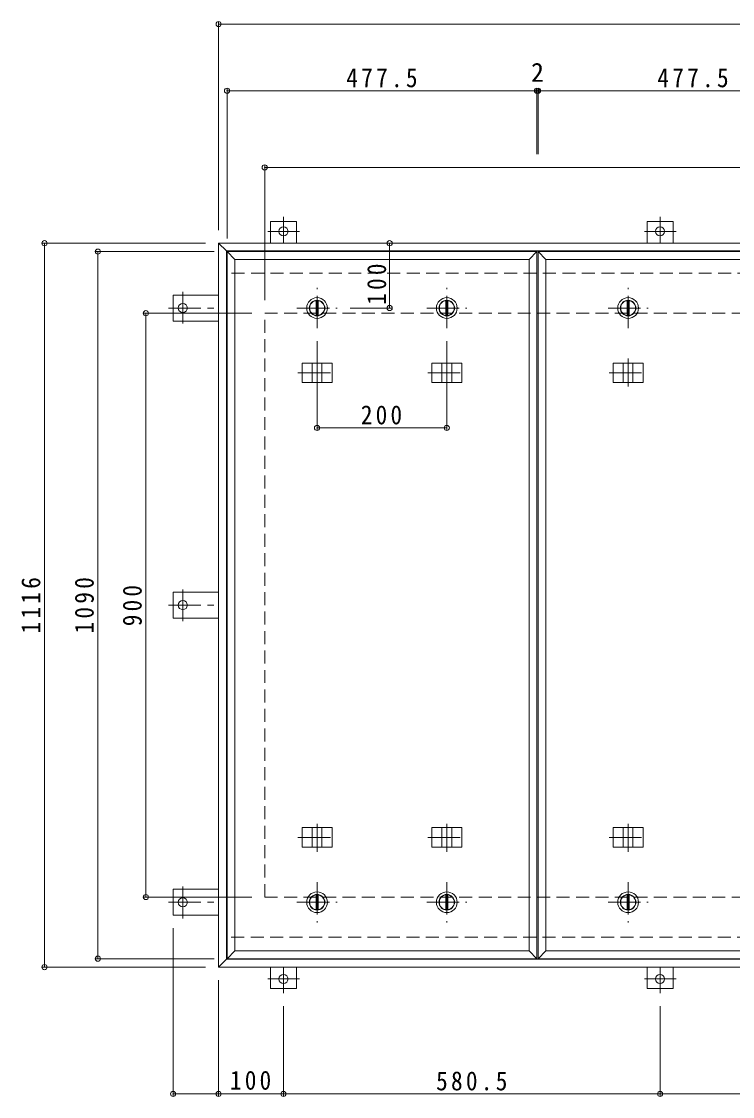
# Model space of a CAD drawing. Units: millimetres at full size, sheet at 1:10. Extents: x -2686 to 2789, y -1962 to 1769.
# Drawn here: x -2686 to -1590, y -277 to 1381 of the extents above; entities that cross this region are included whole.
import ezdxf
from ezdxf.enums import TextEntityAlignment as Align

# ---------------------------------------------------------------- set-up
doc = ezdxf.new("R2010")
doc.units = ezdxf.units.MM
doc.header["$LTSCALE"] = 10
doc.header["$PDMODE"] = 32
doc.header["$PDSIZE"] = 8
doc.linetypes.add('CHAIN1', pattern=[8, 5, -1, 1, -1])
doc.linetypes.add('DASHED2', pattern=[3, 2, -1])
for name, color, linetype, lineweight in [('0-1_躯体', 2, 'DASHED2', 9), ('0-2_仕上', 4, 'Continuous', 9), ('0-3_建具', 4, 'Continuous', 9), ('0-C_084', 2, 'Continuous', 9), ('0-E_090', 3, 'Continuous', 9), ('0-F_092', 7, 'Continuous', 9)]:
    doc.layers.add(name, color=color, linetype=linetype, lineweight=lineweight)
doc.styles.add('ＭＳ ゴシック', font='')
doc.styles.get('ＭＳ ゴシック').set_extended_font_data('MS Gothic')

msp = doc.modelspace()

# ---------------------------------------------------------------- linework, layer by layer
at = {"layer": '0-1_躯体'}
for p, q in [((-452.35, 992.92), (-2370.35, 992.92)), ((-2311.35, 930.92), (-511.35, 930.92)), ((-2311.35, 30.92), (-2311.35, 930.92)), ((-2311.35, 30.92), (-511.35, 30.92)), ((-932.85, -31.08), (-2370.35, -31.08))]:
    msp.add_line(p, q, dxfattribs=at)
at = {"layer": '0-2_仕上'}
for p, q in [((-2369.35, -64.08), (-2369.35, 1025.92)), ((-2357.35, -52.08), (-2357.35, 1013.92)), ((-1903.85, -52.08), (-1903.85, 1013.92)), ((-1891.85, -64.08), (-1891.85, 1025.92)), ((-1889.85, 1025.92), (-1412.35, 1025.92)), ((-1877.85, 1013.92), (-1889.85, 1025.92)), ((-1889.85, -64.08), (-1889.85, 1025.92)), ((-1877.85, 1013.92), (-1424.35, 1013.92)), ((-1877.85, -52.08), (-1877.85, 1013.92)), ((-1877.85, -52.08), (-1889.85, -64.08)), ((-1889.85, -64.08), (-1412.35, -64.08)), ((-1877.85, -52.08), (-1424.35, -52.08))]:
    msp.add_line(p, q, dxfattribs=at)
for points in [[(-2357.35, 1013.92), (-2369.35, 1025.92), (-1891.85, 1025.92)], [(-2357.35, 1013.92), (-1903.85, 1013.92), (-1891.85, 1025.92)], [(-2357.35, -52.08), (-2369.35, -64.08), (-1891.85, -64.08)], [(-2357.35, -52.08), (-1903.85, -52.08), (-1891.85, -64.08)]]:
    msp.add_lwpolyline(points, dxfattribs=at)
at = {"layer": '0-3_建具', "color": 2}
for p, q in [((-2382.35, 1038.92), (-2370.35, 1026.92)), ((-440.35, 1038.92), (-2382.35, 1038.92)), ((-2382.35, -77.08), (-2382.35, 1038.92)), ((-452.35, 1026.92), (-2370.35, 1026.92)), ((-2370.35, -65.08), (-2370.35, 1026.92)), ((-2382.35, -77.08), (-2370.35, -65.08)), ((-452.35, -65.08), (-2370.35, -65.08)), ((-440.35, -77.08), (-2382.35, -77.08))]:
    msp.add_line(p, q, dxfattribs=at)
at = {"layer": '0-3_建具'}
for p, q in [((-2253.69, 853.92), (-2207.51, 853.92)), ((-2253.69, 853.92), (-2253.69, 823.92)), ((-2238.1, 853.92), (-2238.1, 823.92)), ((-2223.1, 853.92), (-2223.1, 823.92)), ((-2207.51, 853.92), (-2207.51, 823.92)), ((-2053.69, 853.92), (-2007.51, 853.92)), ((-2053.69, 853.92), (-2053.69, 823.92)), ((-2038.1, 853.92), (-2038.1, 823.92)), ((-2023.1, 853.92), (-2023.1, 823.92)), ((-2007.51, 853.92), (-2007.51, 823.92)), ((-1774.19, 853.92), (-1774.19, 823.92)), ((-1774.19, 853.92), (-1728.01, 853.92)), ((-1758.6, 853.92), (-1758.6, 823.92)), ((-1743.6, 853.92), (-1743.6, 823.92)), ((-1728.01, 853.92), (-1728.01, 823.92)), ((-2253.69, 823.92), (-2207.51, 823.92)), ((-2053.69, 823.92), (-2007.51, 823.92)), ((-1774.19, 823.92), (-1728.01, 823.92)), ((-2253.69, 137.92), (-2207.51, 137.92)), ((-2253.69, 107.92), (-2253.69, 137.92)), ((-2238.1, 107.92), (-2238.1, 137.92)), ((-2223.1, 107.92), (-2223.1, 137.92)), ((-2207.51, 107.92), (-2207.51, 137.92)), ((-2053.69, 137.92), (-2007.51, 137.92)), ((-2053.69, 107.92), (-2053.69, 137.92)), ((-2038.1, 107.92), (-2038.1, 137.92)), ((-2023.1, 107.92), (-2023.1, 137.92)), ((-2007.51, 107.92), (-2007.51, 137.92)), ((-1774.19, 107.92), (-1774.19, 137.92)), ((-1774.19, 137.92), (-1728.01, 137.92)), ((-1758.6, 107.92), (-1758.6, 137.92)), ((-1743.6, 107.92), (-1743.6, 137.92)), ((-1728.01, 107.92), (-1728.01, 137.92)), ((-2253.69, 107.92), (-2207.51, 107.92)), ((-2053.69, 107.92), (-2007.51, 107.92)), ((-1774.19, 107.92), (-1728.01, 107.92))]:
    msp.add_line(p, q, dxfattribs=at)
at = {"layer": '0-3_建具', "linetype": 'CHAIN1'}
for p, q in [((-2230.6, 861.04), (-2230.6, 817.8)), ((-2030.6, 861.04), (-2030.6, 817.8)), ((-1751.1, 861.04), (-1751.1, 817.8)), ((-2260.01, 838.92), (-2201.19, 838.92)), ((-2060.01, 838.92), (-2001.19, 838.92)), ((-1780.51, 838.92), (-1721.69, 838.92)), ((-2230.6, 100.81), (-2230.6, 144.04)), ((-2030.6, 100.81), (-2030.6, 144.04)), ((-1751.1, 100.81), (-1751.1, 144.04)), ((-2260.01, 122.92), (-2201.19, 122.92)), ((-2060.01, 122.92), (-2001.19, 122.92)), ((-1780.51, 122.92), (-1721.69, 122.92))]:
    msp.add_line(p, q, dxfattribs=at)
at = {"layer": '0-C_084', "linetype": 'CHAIN1'}
for p, q in [((-2230.6, 907.92), (-2230.6, 969.92)), ((-2030.6, 907.92), (-2030.6, 969.92)), ((-1751.1, 907.92), (-1751.1, 969.92)), ((-2261.6, 938.92), (-2199.6, 938.92)), ((-2061.6, 938.92), (-1999.6, 938.92)), ((-1782.1, 938.92), (-1720.1, 938.92)), ((-2230.6, 53.92), (-2230.6, -8.08)), ((-2030.6, 53.92), (-2030.6, -8.08)), ((-1751.1, 53.92), (-1751.1, -8.08)), ((-2261.6, 22.92), (-2199.6, 22.92)), ((-2061.6, 22.92), (-1999.6, 22.92)), ((-1782.1, 22.92), (-1720.1, 22.92))]:
    msp.add_line(p, q, dxfattribs=at)
at = {"layer": '0-C_084'}
for p, q in [((-2232.1, 950.33), (-2232.1, 927.52)), ((-2229.1, 950.33), (-2229.1, 927.52)), ((-2032.1, 950.33), (-2032.1, 927.52)), ((-2029.1, 950.33), (-2029.1, 927.52)), ((-1752.6, 950.33), (-1752.6, 927.52)), ((-1749.6, 950.33), (-1749.6, 927.52)), ((-2232.1, 11.52), (-2232.1, 34.33)), ((-2229.1, 11.52), (-2229.1, 34.33)), ((-2032.1, 11.52), (-2032.1, 34.33)), ((-2029.1, 11.52), (-2029.1, 34.33)), ((-1752.6, 11.52), (-1752.6, 34.33)), ((-1749.6, 11.52), (-1749.6, 34.33))]:
    msp.add_line(p, q, dxfattribs=at)
for centre, radius in [((-2230.6, 938.92), 16), ((-2230.6, 938.92), 12), ((-2230.6, 938.92), 11.5), ((-2030.6, 938.92), 16), ((-2030.6, 938.92), 12), ((-2030.6, 938.92), 11.5), ((-1751.1, 938.92), 16), ((-1751.1, 938.92), 12), ((-1751.1, 938.92), 11.5), ((-2230.6, 22.92), 16), ((-2230.6, 22.92), 12), ((-2230.6, 22.92), 11.5), ((-2030.6, 22.92), 16), ((-2030.6, 22.92), 12), ((-2030.6, 22.92), 11.5), ((-1751.1, 22.92), 16), ((-1751.1, 22.92), 12), ((-1751.1, 22.92), 11.5)]:
    msp.add_circle(centre, radius, dxfattribs=at)
at = {"layer": '0-E_090', "linetype": 'CHAIN1'}
for p, q in [((-2282.35, 1079.28), (-2282.35, 1039.12)), ((-1701.85, 1079.28), (-1701.85, 1039.12)), ((-2257.51, 1057.12), (-2306.39, 1057.12)), ((-1677.01, 1057.12), (-1725.9, 1057.12)), ((-2437.55, 963.76), (-2437.55, 914.88)), ((-2459.71, 938.92), (-2382.35, 938.92)), ((-2437.55, 456.08), (-2437.55, 504.97)), ((-2459.71, 480.92), (-2382.35, 480.92)), ((-2437.55, -1.92), (-2437.55, 46.97)), ((-2459.71, 22.92), (-2382.35, 22.92)), ((-2282.35, -117.43), (-2282.35, -77.28)), ((-1701.85, -117.43), (-1701.85, -77.28)), ((-2257.51, -95.28), (-2306.39, -95.28)), ((-1677.01, -95.28), (-1725.89, -95.28))]:
    msp.add_line(p, q, dxfattribs=at)
at = {"layer": '0-E_090'}
for p, q in [((-2302.35, 1038.92), (-2302.35, 1072.12)), ((-2262.35, 1072.12), (-2302.35, 1072.12)), ((-2262.35, 1038.92), (-2262.35, 1072.12)), ((-1681.85, 1072.12), (-1721.85, 1072.12)), ((-1721.85, 1038.92), (-1721.85, 1072.12)), ((-1681.85, 1038.92), (-1681.85, 1072.12)), ((-2382.35, 958.92), (-2452.55, 958.92)), ((-2452.55, 958.92), (-2452.55, 918.92)), ((-2382.35, 918.92), (-2452.55, 918.92)), ((-2382.35, 500.92), (-2452.55, 500.92)), ((-2452.55, 460.92), (-2452.55, 500.92)), ((-2382.35, 460.92), (-2452.55, 460.92)), ((-2382.35, 42.92), (-2452.55, 42.92)), ((-2452.55, 2.92), (-2452.55, 42.92)), ((-2382.35, 2.92), (-2452.55, 2.92)), ((-2302.35, -77.08), (-2302.35, -110.28)), ((-2262.35, -77.08), (-2262.35, -110.28)), ((-1721.85, -77.08), (-1721.85, -110.28)), ((-1681.85, -77.08), (-1681.85, -110.28)), ((-2262.35, -110.28), (-2302.35, -110.28)), ((-1681.85, -110.28), (-1721.85, -110.28))]:
    msp.add_line(p, q, dxfattribs=at)
for centre in [(-2282.35, 1057.12), (-1701.85, 1057.12), (-2437.55, 938.92), (-2437.55, 480.92), (-2437.55, 22.92), (-2282.35, -95.28), (-1701.85, -95.28)]:
    msp.add_circle(centre, 7, dxfattribs=at)
at = {"layer": '0-F_092'}
for p, q in [((-2382.35, 1379.64), (-2382.35, 1058.92)), ((-2382.35, 1376.64), (-440.35, 1376.64)), ((-2369.35, 1276.84), (-2369.35, 1045.92)), ((-1891.85, 1276.84), (-1891.85, 1176.2)), ((-1889.85, 1276.84), (-1889.85, 1176.2)), ((-2369.35, 1273.84), (-1891.85, 1273.84)), ((-1891.85, 1273.84), (-1889.85, 1273.84)), ((-1889.85, 1273.84), (-1412.35, 1273.84)), ((-2311.35, 1158.64), (-2311.35, 950.92)), ((-2311.35, 1155.64), (-511.35, 1155.64)), ((-2653.72, 1038.92), (-2402.35, 1038.92)), ((-2650.72, 1038.92), (-2650.72, -77.08)), ((-2118.71, 1038.92), (-2118.71, 938.92)), ((-2571.4, 1025.92), (-2389.35, 1025.92)), ((-2568.4, -64.08), (-2568.4, 1025.92)), ((-2497.47, 930.92), (-2331.35, 930.92)), ((-2494.47, 30.92), (-2494.47, 930.92)), ((-2115.71, 938.92), (-2179.6, 938.92)), ((-2230.6, 751.17), (-2230.6, 887.92)), ((-2030.6, 751.17), (-2030.6, 887.92)), ((-2230.6, 754.17), (-2030.6, 754.17)), ((-2497.47, 30.92), (-2331.35, 30.92)), ((-2452.55, -275.53), (-2452.55, -17.08)), ((-2571.4, -64.08), (-2389.35, -64.08)), ((-2653.72, -77.08), (-2402.35, -77.08)), ((-2382.35, -275.53), (-2382.35, -97.08)), ((-2282.35, -275.53), (-2282.35, -137.43)), ((-1701.85, -275.53), (-1701.85, -137.43)), ((-2452.55, -272.53), (-2382.35, -272.53)), ((-2382.35, -272.53), (-2282.35, -272.53)), ((-2282.35, -272.53), (-1701.85, -272.53)), ((-1701.85, -272.53), (-1120.85, -272.53))]:
    msp.add_line(p, q, dxfattribs=at)
for p in [(-2382.35, 1376.64), (-2369.35, 1273.84), (-1891.85, 1273.84), (-1889.85, 1273.84), (-2311.35, 1155.64), (-2650.72, 1038.92), (-2568.4, 1025.92), (-2118.71, 1038.92), (-2494.47, 930.92), (-2118.71, 938.92), (-2230.6, 754.17), (-2030.6, 754.17), (-2494.47, 30.92), (-2568.4, -64.08), (-2650.72, -77.08), (-2452.55, -272.53), (-2382.35, -272.53), (-2282.35, -272.53), (-1701.85, -272.53)]:
    msp.add_point(p, dxfattribs=at)

# ---------------------------------------------------------------- texts
at = {"layer": '0-F_092', "color": 2, "style": 'ＭＳ ゴシック'}
msp.add_text('2', height=29.33, dxfattribs=at).set_placement((-1900.85, 1278.84), align=Align.BOTTOM_LEFT)
at = {"layer": '0-F_092', "color": 2, "char_height": 29.33, "attachment_point": 7, "style": 'ＭＳ ゴシック'}
for s, insert in [('\\T1.28;\\W0.9;477.5', (-2185.6, 1278.84)), ('\\T1.28;\\W0.9;477.5', (-1706.1, 1278.84)), ('\\T1.27;\\W0.9;200', (-2163.1, 759.17)), ('\\T1.27;\\W0.9;100', (-2364.85, -266.53)), ('\\T1.28;\\W0.9;580.5', (-2047.1, -267.53))]:
    msp.add_mtext(s, dxfattribs=dict(at, insert=insert))
at = {"layer": '0-F_092', "color": 2, "char_height": 29.33, "attachment_point": 7, "rotation": 90, "style": 'ＭＳ ゴシック'}
for s, insert in [('\\T1.27;\\W0.9;100', (-2123.71, 944)), ('\\T1.28;\\W0.9;1116', (-2656.72, 437.17)), ('\\T1.28;\\W0.9;1090', (-2574.4, 437.17)), ('\\T1.27;\\W0.9;900', (-2500.47, 448.42))]:
    msp.add_mtext(s, dxfattribs=dict(at, insert=insert))

doc.saveas('drawing.dxf')
